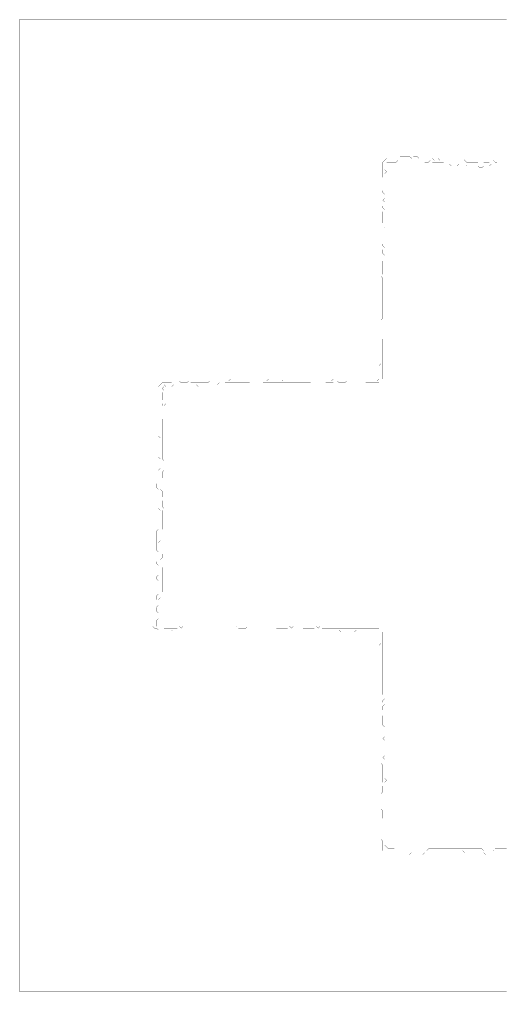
# Model space of a CAD drawing. Header units: metres. Extents: x 0 to 4945, y -4945 to 0.
# Drawn here: x 0 to 2472, y -4945 to 0 of the extents above; entities that cross this region are included whole.
import ezdxf

# ---------------------------------------------------------------- set-up
doc = ezdxf.new("R2010")
doc.units = ezdxf.units.M
doc.layers.add('conductor', color=1, linetype='Continuous')
doc.layers.add('substrate', color=5, linetype='Continuous')

msp = doc.modelspace()

# ---------------------------------------------------------------- linework, layer by layer
at = {"layer": 'conductor', "const_width": 0.5}
msp.add_lwpolyline([(2477, -735.4), (2467.3, -735.4), (2457.6, -735.4), (2448, -735.4), (2438.3, -735.4), (2428.6, -735.4), (2418.9, -735.4), (2409.3, -735.4), (2399.6, -735.4), (2389.9, -745), (2380.2, -745), (2370.6, -745), (2360.9, -745), (2351.2, -754.7), (2341.5, -754.7), (2331.9, -745), (2322.2, -745), (2312.5, -745), (2302.8, -745), (2293.2, -745), (2283.5, -745), (2273.8, -745), (2264.1, -735.4), (2254.5, -735.4), (2244.8, -735.4), (2235.1, -735.4), (2225.4, -745), (2215.8, -735.4), (2206.1, -745), (2196.4, -745), (2186.7, -735.4), (2177.1, -735.4), (2167.4, -735.4), (2157.7, -725.7), (2148, -725.7), (2138.3, -725.7), (2128.7, -725.7), (2119, -725.7), (2109.3, -725.7), (2099.6, -725.7), (2090, -716), (2080.3, -725.7), (2070.6, -725.7), (2060.9, -725.7), (2051.3, -716), (2041.6, -716), (2031.9, -716), (2022.2, -716), (2012.6, -716), (2002.9, -716), (1993.2, -716), (1983.5, -716), (1973.9, -716), (1964.2, -716), (1954.5, -716), (1944.8, -716), (1935.2, -716), (1925.5, -716), (1915.8, -725.7), (1906.1, -725.7), (1896.5, -725.7), (1886.8, -725.7), (1877.1, -725.7), (1867.4, -725.7), (1867.4, -735.4), (1867.4, -745), (1867.4, -754.7), (1857.8, -764.4), (1867.4, -774.1), (1857.8, -783.7), (1857.8, -793.4), (1857.8, -803.1), (1857.8, -812.8), (1857.8, -822.4), (1857.8, -832.1), (1857.8, -841.8), (1857.8, -851.5), (1857.8, -861.1), (1848.1, -870.8), (1848.1, -880.5), (1857.8, -890.2), (1857.8, -899.8), (1857.8, -909.5), (1848.1, -919.2), (1857.8, -928.9), (1857.8, -938.6), (1848.1, -948.2), (1848.1, -957.9), (1857.8, -967.6), (1848.1, -977.3), (1848.1, -986.9), (1848.1, -996.6), (1848.1, -1006.3), (1848.1, -1016), (1848.1, -1025.6), (1848.1, -1035.3), (1857.8, -1045), (1857.8, -1054.7), (1848.1, -1064.3), (1857.8, -1074), (1857.8, -1083.7), (1857.8, -1093.4), (1848.1, -1103), (1857.8, -1112.7), (1857.8, -1122.4), (1857.8, -1132.1), (1848.1, -1141.7), (1848.1, -1151.4), (1857.8, -1161.1), (1848.1, -1170.8), (1848.1, -1180.4), (1848.1, -1190.1), (1857.8, -1199.8), (1857.8, -1209.5), (1857.8, -1219.1), (1848.1, -1228.8), (1848.1, -1238.5), (1848.1, -1248.2), (1848.1, -1257.9), (1848.1, -1267.5), (1848.1, -1277.2), (1848.1, -1286.9), (1848.1, -1296.6), (1838.4, -1306.2), (1848.1, -1315.9), (1848.1, -1325.6), (1848.1, -1335.3), (1848.1, -1344.9), (1848.1, -1354.6), (1848.1, -1364.3), (1848.1, -1374), (1848.1, -1383.6), (1848.1, -1393.3), (1848.1, -1403), (1848.1, -1412.7), (1848.1, -1422.3), (1848.1, -1432), (1848.1, -1441.7), (1848.1, -1451.4), (1848.1, -1461), (1848.1, -1470.7), (1848.1, -1480.4), (1848.1, -1490.1), (1848.1, -1499.7), (1848.1, -1509.4), (1848.1, -1519.1), (1838.4, -1528.8), (1838.4, -1538.4), (1838.4, -1548.1), (1838.4, -1557.8), (1838.4, -1567.5), (1838.4, -1577.2), (1838.4, -1586.8), (1838.4, -1596.5), (1838.4, -1606.2), (1838.4, -1615.9), (1848.1, -1625.5), (1848.1, -1635.2), (1848.1, -1644.9), (1848.1, -1654.6), (1848.1, -1664.2), (1848.1, -1673.9), (1848.1, -1683.6), (1848.1, -1693.3), (1848.1, -1702.9), (1848.1, -1712.6), (1848.1, -1722.3), (1848.1, -1732), (1848.1, -1741.6), (1848.1, -1751.3), (1848.1, -1761), (1848.1, -1770.7), (1848.1, -1780.3), (1848.1, -1790), (1848.1, -1799.7), (1848.1, -1809.4), (1848.1, -1819), (1848.1, -1828.7), (1838.4, -1838.4), (1828.7, -1848.1), (1819, -1848.1), (1809.4, -1848.1), (1799.7, -1848.1), (1790, -1848.1), (1780.3, -1848.1), (1770.7, -1848.1), (1761, -1848.1), (1751.3, -1838.4), (1741.6, -1838.4), (1732, -1838.4), (1722.3, -1838.4), (1712.6, -1838.4), (1702.9, -1838.4), (1693.3, -1838.4), (1683.6, -1838.4), (1673.9, -1848.1), (1664.2, -1838.4), (1654.6, -1848.1), (1644.9, -1848.1), (1635.2, -1848.1), (1625.5, -1848.1), (1615.9, -1838.4), (1606.2, -1838.4), (1596.5, -1848.1), (1586.8, -1848.1), (1577.2, -1848.1), (1567.5, -1848.1), (1557.8, -1848.1), (1548.1, -1857.8), (1538.4, -1857.8), (1528.8, -1848.1), (1519.1, -1857.8), (1509.4, -1848.1), (1499.7, -1857.8), (1490.1, -1857.8), (1480.4, -1848.1), (1470.7, -1848.1), (1461, -1848.1), (1451.4, -1848.1), (1441.7, -1848.1), (1432, -1848.1), (1422.3, -1848.1), (1412.7, -1848.1), (1403, -1848.1), (1393.3, -1848.1), (1383.6, -1848.1), (1374, -1848.1), (1364.3, -1848.1), (1354.6, -1848.1), (1344.9, -1848.1), (1335.3, -1848.1), (1325.6, -1848.1), (1315.9, -1848.1), (1306.2, -1848.1), (1296.6, -1848.1), (1286.9, -1848.1), (1277.2, -1848.1), (1267.5, -1848.1), (1257.9, -1848.1), (1248.2, -1848.1), (1238.5, -1848.1), (1228.8, -1857.8), (1219.1, -1857.8), (1209.5, -1857.8), (1199.8, -1857.8), (1190.1, -1857.8), (1180.4, -1857.8), (1170.8, -1848.1), (1161.1, -1848.1), (1151.4, -1848.1), (1141.7, -1848.1), (1132.1, -1848.1), (1122.4, -1848.1), (1112.7, -1848.1), (1103, -1848.1), (1093.4, -1848.1), (1083.7, -1848.1), (1074, -1848.1), (1064.3, -1848.1), (1054.7, -1848.1), (1045, -1848.1), (1035.3, -1857.8), (1025.6, -1857.8), (1016, -1848.1), (1006.3, -1857.8), (996.6, -1857.8), (986.9, -1857.8), (977.3, -1857.8), (967.6, -1857.8), (957.9, -1857.8), (948.2, -1857.8), (938.6, -1857.8), (928.9, -1867.4), (919.2, -1867.4), (909.5, -1867.4), (899.8, -1857.8), (890.2, -1857.8), (880.5, -1857.8), (870.8, -1857.8), (861.1, -1857.8), (851.5, -1857.8), (841.8, -1857.8), (832.1, -1857.8), (822.4, -1857.8), (812.8, -1857.8), (803.1, -1857.8), (793.4, -1857.8), (783.7, -1857.8), (774.1, -1867.4), (764.4, -1867.4), (754.7, -1867.4), (745, -1867.4), (735.4, -1857.8), (735.4, -1867.4), (725.7, -1877.1), (735.4, -1886.8), (735.4, -1896.5), (745, -1906.1), (745, -1915.8), (745, -1925.5), (745, -1935.2), (745, -1944.8), (745, -1954.5), (735.4, -1964.2), (745, -1973.9), (735.4, -1983.5), (735.4, -1993.2), (735.4, -2002.9), (735.4, -2012.6), (735.4, -2022.2), (725.7, -2031.9), (725.7, -2041.6), (725.7, -2051.3), (725.7, -2060.9), (725.7, -2070.6), (725.7, -2080.3), (725.7, -2090), (725.7, -2099.6), (725.7, -2109.3), (725.7, -2119), (725.7, -2128.7), (725.7, -2138.3), (725.7, -2148), (725.7, -2157.7), (725.7, -2167.4), (725.7, -2177.1), (725.7, -2186.7), (725.7, -2196.4), (725.7, -2206.1), (725.7, -2215.8), (725.7, -2225.4), (725.7, -2235.1), (735.4, -2244.8), (725.7, -2254.5), (735.4, -2264.1), (735.4, -2273.8), (735.4, -2283.5), (735.4, -2293.2), (725.7, -2302.8), (725.7, -2312.5), (725.7, -2322.2), (725.7, -2331.9), (716, -2341.5), (716, -2351.2), (716, -2360.9), (716, -2370.6), (716, -2380.2), (716, -2389.9), (725.7, -2399.6), (725.7, -2409.3), (725.7, -2418.9), (725.7, -2428.6), (716, -2438.3), (725.7, -2448), (725.7, -2457.6), (725.7, -2467.3), (725.7, -2477), (735.4, -2486.7), (725.7, -2496.4), (725.7, -2506), (725.7, -2515.7), (725.7, -2525.4), (725.7, -2535.1), (725.7, -2544.7), (725.7, -2554.4), (725.7, -2564.1), (725.7, -2573.8), (725.7, -2583.4), (725.7, -2593.1), (716, -2602.8), (716, -2612.5), (716, -2622.1), (706.3, -2631.8), (716, -2641.5), (716, -2651.2), (706.3, -2660.8), (706.3, -2670.5), (716, -2680.2), (716, -2689.9), (716, -2699.5), (716, -2709.2), (725.7, -2718.9), (725.7, -2728.6), (725.7, -2738.2), (716, -2747.9), (725.7, -2757.6), (716, -2767.3), (716, -2776.9), (725.7, -2786.6), (725.7, -2796.3), (725.7, -2806), (725.7, -2815.7), (725.7, -2825.3), (725.7, -2835), (725.7, -2844.7), (725.7, -2854.4), (725.7, -2864), (725.7, -2873.7), (725.7, -2883.4), (725.7, -2893.1), (725.7, -2902.7), (725.7, -2912.4), (716, -2922.1), (716, -2931.8), (716, -2941.4), (706.3, -2951.1), (706.3, -2960.8), (706.3, -2970.5), (706.3, -2980.1), (696.7, -2989.8), (696.7, -2999.5), (696.7, -3009.2), (706.3, -3018.8), (706.3, -3028.5), (706.3, -3038.2), (706.3, -3047.9), (696.7, -3057.5), (696.7, -3067.2), (696.7, -3076.9), (696.7, -3086.6), (706.3, -3086.6), (716, -3086.6), (725.7, -3086.6), (735.4, -3096.2), (745, -3096.2), (754.7, -3096.2), (764.4, -3096.2), (774.1, -3096.2), (783.7, -3096.2), (793.4, -3096.2), (803.1, -3096.2), (812.8, -3086.6), (822.4, -3096.2), (832.1, -3086.6), (841.8, -3086.6), (851.5, -3086.6), (861.1, -3086.6), (870.8, -3086.6), (880.5, -3096.2), (890.2, -3086.6), (899.8, -3086.6), (909.5, -3086.6), (919.2, -3086.6), (928.9, -3086.6), (938.6, -3086.6), (948.2, -3086.6), (957.9, -3086.6), (967.6, -3086.6), (977.3, -3086.6), (986.9, -3086.6), (996.6, -3086.6), (1006.3, -3086.6), (1016, -3086.6), (1025.6, -3086.6), (1035.3, -3086.6), (1045, -3086.6), (1054.7, -3086.6), (1064.3, -3086.6), (1074, -3096.2), (1083.7, -3086.6), (1093.4, -3086.6), (1103, -3086.6), (1112.7, -3096.2), (1122.4, -3096.2), (1132.1, -3096.2), (1141.7, -3096.2), (1151.4, -3096.2), (1161.1, -3086.6), (1170.8, -3086.6), (1180.4, -3086.6), (1190.1, -3086.6), (1199.8, -3086.6), (1209.5, -3086.6), (1219.1, -3086.6), (1228.8, -3086.6), (1238.5, -3086.6), (1248.2, -3086.6), (1257.9, -3086.6), (1267.5, -3086.6), (1277.2, -3086.6), (1286.9, -3086.6), (1296.6, -3086.6), (1306.2, -3096.2), (1315.9, -3096.2), (1325.6, -3096.2), (1335.3, -3096.2), (1344.9, -3096.2), (1354.6, -3096.2), (1364.3, -3096.2), (1374, -3086.6), (1383.6, -3096.2), (1393.3, -3086.6), (1403, -3096.2), (1412.7, -3086.6), (1422.3, -3086.6), (1432, -3086.6), (1441.7, -3096.2), (1451.4, -3096.2), (1461, -3096.2), (1470.7, -3096.2), (1480.4, -3096.2), (1490.1, -3096.2), (1499.7, -3096.2), (1509.4, -3086.6), (1519.1, -3096.2), (1528.8, -3086.6), (1538.4, -3096.2), (1548.1, -3096.2), (1557.8, -3096.2), (1567.5, -3096.2), (1577.2, -3096.2), (1586.8, -3096.2), (1596.5, -3096.2), (1606.2, -3096.2), (1615.9, -3096.2), (1625.5, -3096.2), (1635.2, -3096.2), (1644.9, -3096.2), (1654.6, -3096.2), (1664.2, -3096.2), (1673.9, -3096.2), (1683.6, -3096.2), (1693.3, -3096.2), (1702.9, -3096.2), (1712.6, -3096.2), (1722.3, -3096.2), (1732, -3096.2), (1741.6, -3096.2), (1751.3, -3096.2), (1761, -3096.2), (1770.7, -3096.2), (1780.3, -3096.2), (1790, -3096.2), (1799.7, -3096.2), (1809.4, -3096.2), (1819, -3096.2), (1828.7, -3096.2), (1838.4, -3105.9), (1848.1, -3115.6), (1848.1, -3125.3), (1848.1, -3135), (1848.1, -3144.6), (1848.1, -3154.3), (1848.1, -3164), (1848.1, -3173.7), (1848.1, -3183.3), (1848.1, -3193), (1848.1, -3202.7), (1848.1, -3212.4), (1848.1, -3222), (1848.1, -3231.7), (1848.1, -3241.4), (1848.1, -3251.1), (1848.1, -3260.7), (1848.1, -3270.4), (1848.1, -3280.1), (1848.1, -3289.8), (1848.1, -3299.4), (1848.1, -3309.1), (1848.1, -3318.8), (1848.1, -3328.5), (1848.1, -3338.1), (1848.1, -3347.8), (1848.1, -3357.5), (1848.1, -3367.2), (1848.1, -3376.8), (1848.1, -3386.5), (1848.1, -3396.2), (1848.1, -3405.9), (1848.1, -3415.6), (1848.1, -3425.2), (1848.1, -3434.9), (1857.8, -3444.6), (1857.8, -3454.3), (1848.1, -3463.9), (1848.1, -3473.6), (1857.8, -3483.3), (1848.1, -3493), (1848.1, -3502.6), (1848.1, -3512.3), (1857.8, -3522), (1857.8, -3531.7), (1848.1, -3541.3), (1848.1, -3551), (1848.1, -3560.7), (1848.1, -3570.4), (1848.1, -3580), (1848.1, -3589.7), (1857.8, -3599.4), (1857.8, -3609.1), (1857.8, -3618.7), (1857.8, -3628.4), (1857.8, -3638.1), (1857.8, -3647.8), (1848.1, -3657.4), (1857.8, -3667.1), (1857.8, -3676.8), (1857.8, -3686.5), (1857.8, -3696.1), (1857.8, -3705.8), (1857.8, -3715.5), (1857.8, -3725.2), (1857.8, -3734.9), (1857.8, -3744.5), (1848.1, -3754.2), (1857.8, -3763.9), (1857.8, -3773.6), (1857.8, -3783.2), (1857.8, -3792.9), (1857.8, -3802.6), (1857.8, -3812.3), (1867.4, -3821.9), (1867.4, -3831.6), (1867.4, -3841.3), (1867.4, -3851), (1857.8, -3860.6), (1867.4, -3870.3), (1857.8, -3880), (1857.8, -3889.7), (1857.8, -3899.3), (1857.8, -3909), (1857.8, -3918.7), (1857.8, -3928.4), (1857.8, -3938), (1857.8, -3947.7), (1857.8, -3957.4), (1857.8, -3967.1), (1857.8, -3976.7), (1857.8, -3986.4), (1857.8, -3996.1), (1857.8, -4005.8), (1857.8, -4015.4), (1857.8, -4025.1), (1857.8, -4034.8), (1857.8, -4044.5), (1857.8, -4054.2), (1857.8, -4063.8), (1857.8, -4073.5), (1857.8, -4083.2), (1857.8, -4092.9), (1857.8, -4102.5), (1857.8, -4112.2), (1857.8, -4121.9), (1857.8, -4131.6), (1857.8, -4141.2), (1857.8, -4150.9), (1857.8, -4160.6), (1857.8, -4170.3), (1857.8, -4179.9), (1857.8, -4189.6), (1857.8, -4199.3), (1867.4, -4209), (1877.1, -4218.6), (1886.8, -4218.6), (1896.5, -4218.6), (1906.1, -4218.6), (1915.8, -4228.3), (1925.5, -4228.3), (1935.2, -4228.3), (1944.8, -4228.3), (1954.5, -4228.3), (1964.2, -4228.3), (1973.9, -4228.3), (1983.5, -4228.3), (1993.2, -4228.3), (2002.9, -4228.3), (2012.6, -4228.3), (2022.2, -4228.3), (2031.9, -4228.3), (2041.6, -4228.3), (2051.3, -4228.3), (2060.9, -4228.3), (2070.6, -4228.3), (2080.3, -4218.6), (2090, -4218.6), (2099.6, -4218.6), (2109.3, -4218.6), (2119, -4218.6), (2128.7, -4218.6), (2138.3, -4218.6), (2148, -4218.6), (2157.7, -4218.6), (2167.4, -4218.6), (2177.1, -4218.6), (2186.7, -4218.6), (2196.4, -4218.6), (2206.1, -4218.6), (2215.8, -4218.6), (2225.4, -4218.6), (2235.1, -4218.6), (2244.8, -4218.6), (2254.5, -4218.6), (2264.1, -4218.6), (2273.8, -4218.6), (2283.5, -4218.6), (2293.2, -4218.6), (2302.8, -4218.6), (2312.5, -4218.6), (2322.2, -4218.6), (2331.9, -4218.6), (2341.5, -4218.6), (2351.2, -4218.6), (2360.9, -4228.3), (2370.6, -4228.3), (2380.2, -4238), (2389.9, -4228.3), (2399.6, -4228.3), (2409.3, -4228.3), (2418.9, -4218.6), (2428.6, -4218.6), (2438.3, -4218.6), (2448, -4218.6), (2457.6, -4218.6), (2467.3, -4218.6), (2477, -4218.6)], dxfattribs=at)
at = {"layer": 'substrate', "const_width": 0.5}
for points in [[(2477, 0), (2467.3, 0), (2457.6, 0), (2448, 0), (2438.3, 0), (2428.6, 0), (2418.9, 0), (2409.3, 0), (2399.6, 0), (2389.9, 0), (2380.2, 0), (2370.6, 0), (2360.9, 0), (2351.2, 0), (2341.5, 0), (2331.9, 0), (2322.2, 0), (2312.5, 0), (2302.8, 0), (2293.2, 0), (2283.5, 0), (2273.8, 0), (2264.1, 0), (2254.5, 0), (2244.8, 0), (2235.1, 0), (2225.4, 0), (2215.8, 0), (2206.1, 0), (2196.4, 0), (2186.7, 0), (2177.1, 0), (2167.4, 0), (2157.7, 0), (2148, 0), (2138.3, 0), (2128.7, 0), (2119, 0), (2109.3, 0), (2099.6, 0), (2090, 0), (2080.3, 0), (2070.6, 0), (2060.9, 0), (2051.3, 0), (2041.6, 0), (2031.9, 0), (2022.2, 0), (2012.6, 0), (2002.9, 0), (1993.2, 0), (1983.5, 0), (1973.9, 0), (1964.2, 0), (1954.5, 0), (1944.8, 0), (1935.2, 0), (1925.5, 0), (1915.8, 0), (1906.1, 0), (1896.5, 0), (1886.8, 0), (1877.1, 0), (1867.4, 0), (1857.8, 0), (1848.1, 0), (1838.4, 0), (1828.7, 0), (1819, 0), (1809.4, 0), (1799.7, 0), (1790, 0), (1780.3, 0), (1770.7, 0), (1761, 0), (1751.3, 0), (1741.6, 0), (1732, 0), (1722.3, 0), (1712.6, 0), (1702.9, 0), (1693.3, 0), (1683.6, 0), (1673.9, 0), (1664.2, 0), (1654.6, 0), (1644.9, 0), (1635.2, 0), (1625.5, 0), (1615.9, 0), (1606.2, 0), (1596.5, 0), (1586.8, 0), (1577.2, 0), (1567.5, 0), (1557.8, 0), (1548.1, 0), (1538.4, 0), (1528.8, 0), (1519.1, 0), (1509.4, 0), (1499.7, 0), (1490.1, 0), (1480.4, 0), (1470.7, 0), (1461, 0), (1451.4, 0), (1441.7, 0), (1432, 0), (1422.3, 0), (1412.7, 0), (1403, 0), (1393.3, 0), (1383.6, 0), (1374, 0), (1364.3, 0), (1354.6, 0), (1344.9, 0), (1335.3, 0), (1325.6, 0), (1315.9, 0), (1306.2, 0), (1296.6, 0), (1286.9, 0), (1277.2, 0), (1267.5, 0), (1257.9, 0), (1248.2, 0), (1238.5, 0), (1228.8, 0), (1219.1, 0), (1209.5, 0), (1199.8, 0), (1190.1, 0), (1180.4, 0), (1170.8, 0), (1161.1, 0), (1151.4, 0), (1141.7, 0), (1132.1, 0), (1122.4, 0), (1112.7, 0), (1103, 0), (1093.4, 0), (1083.7, 0), (1074, 0), (1064.3, 0), (1054.7, 0), (1045, 0), (1035.3, 0), (1025.6, 0), (1016, 0), (1006.3, 0), (996.6, 0), (986.9, 0), (977.3, 0), (967.6, 0), (957.9, 0), (948.2, 0), (938.6, 0), (928.9, 0), (919.2, 0), (909.5, 0), (899.8, 0), (890.2, 0), (880.5, 0), (870.8, 0), (861.1, 0), (851.5, 0), (841.8, 0), (832.1, 0), (822.4, 0), (812.8, 0), (803.1, 0), (793.4, 0), (783.7, 0), (774.1, 0), (764.4, 0), (754.7, 0), (745, 0), (735.4, 0), (725.7, 0), (716, 0), (706.3, 0), (696.7, 0), (687, 0), (677.3, 0), (667.6, 0), (658, 0), (648.3, 0), (638.6, 0), (628.9, 0), (619.2, 0), (609.6, 0), (599.9, 0), (590.2, 0), (580.5, 0), (570.9, 0), (561.2, 0), (551.5, 0), (541.8, 0), (532.2, 0), (522.5, 0), (512.8, 0), (503.1, 0), (493.5, 0), (483.8, 0), (474.1, 0), (464.4, 0), (454.8, 0), (445.1, 0), (435.4, 0), (425.7, 0), (416.1, 0), (406.4, 0), (396.7, 0), (387, 0), (377.4, 0), (367.7, 0), (358, 0), (348.3, 0), (338.7, 0), (329, 0), (319.3, 0), (309.6, 0), (299.9, 0), (290.3, 0), (280.6, 0), (270.9, 0), (261.2, 0), (251.6, 0), (241.9, 0), (232.2, 0), (222.5, 0), (212.9, 0), (203.2, 0), (193.5, 0), (183.8, 0), (174.2, 0), (164.5, 0), (154.8, 0), (145.1, 0), (135.5, 0), (125.8, 0), (116.1, 0), (106.4, 0), (96.8, 0), (87.1, 0), (77.4, 0), (67.7, 0), (58.1, 0), (48.4, 0), (38.7, 0), (29, 0), (19.4, 0), (9.7, 0), (0, 0), (0, -9.7), (0, -19.4), (0, -29), (0, -38.7), (0, -48.4), (0, -58.1), (0, -67.7), (0, -77.4), (0, -87.1), (0, -96.8), (0, -106.4), (0, -116.1), (0, -125.8), (0, -135.5), (0, -145.1), (0, -154.8), (0, -164.5), (0, -174.2), (0, -183.8), (0, -193.5), (0, -203.2), (0, -212.9), (0, -222.5), (0, -232.2), (0, -241.9), (0, -251.6), (0, -261.2), (0, -270.9), (0, -280.6), (0, -290.3), (0, -299.9), (0, -309.6), (0, -319.3), (0, -329), (0, -338.7), (0, -348.3), (0, -358), (0, -367.7), (0, -377.4), (0, -387), (0, -396.7), (0, -406.4), (0, -416.1), (0, -425.7), (0, -435.4), (0, -445.1), (0, -454.8), (0, -464.4), (0, -474.1), (0, -483.8), (0, -493.5), (0, -503.1), (0, -512.8), (0, -522.5), (0, -532.2), (0, -541.8), (0, -551.5), (0, -561.2), (0, -570.9), (0, -580.5), (0, -590.2), (0, -599.9), (0, -609.6), (0, -619.2), (0, -628.9), (0, -638.6), (0, -648.3), (0, -658), (0, -667.6), (0, -677.3), (0, -687), (0, -696.7), (0, -706.3), (0, -716), (0, -725.7), (0, -735.4), (0, -745), (0, -754.7), (0, -764.4), (0, -774.1), (0, -783.7), (0, -793.4), (0, -803.1), (0, -812.8), (0, -822.4), (0, -832.1), (0, -841.8), (0, -851.5), (0, -861.1), (0, -870.8), (0, -880.5), (0, -890.2), (0, -899.8), (0, -909.5), (0, -919.2), (0, -928.9), (0, -938.6), (0, -948.2), (0, -957.9), (0, -967.6), (0, -977.3), (0, -986.9), (0, -996.6), (0, -1006.3), (0, -1016), (0, -1025.6), (0, -1035.3), (0, -1045), (0, -1054.7), (0, -1064.3), (0, -1074), (0, -1083.7), (0, -1093.4), (0, -1103), (0, -1112.7), (0, -1122.4), (0, -1132.1), (0, -1141.7), (0, -1151.4), (0, -1161.1), (0, -1170.8), (0, -1180.4), (0, -1190.1), (0, -1199.8), (0, -1209.5), (0, -1219.1), (0, -1228.8), (0, -1238.5), (0, -1248.2), (0, -1257.9), (0, -1267.5), (0, -1277.2), (0, -1286.9), (0, -1296.6), (0, -1306.2), (0, -1315.9), (0, -1325.6), (0, -1335.3), (0, -1344.9), (0, -1354.6), (0, -1364.3), (0, -1374), (0, -1383.6), (0, -1393.3), (0, -1403), (0, -1412.7), (0, -1422.3), (0, -1432), (0, -1441.7), (0, -1451.4), (0, -1461), (0, -1470.7), (0, -1480.4), (0, -1490.1), (0, -1499.7), (0, -1509.4), (0, -1519.1), (0, -1528.8), (0, -1538.4), (0, -1548.1), (0, -1557.8), (0, -1567.5), (0, -1577.2), (0, -1586.8), (0, -1596.5), (0, -1606.2), (0, -1615.9), (0, -1625.5), (0, -1635.2), (0, -1644.9), (0, -1654.6), (0, -1664.2), (0, -1673.9), (0, -1683.6), (0, -1693.3), (0, -1702.9), (0, -1712.6), (0, -1722.3), (0, -1732), (0, -1741.6), (0, -1751.3), (0, -1761), (0, -1770.7), (0, -1780.3), (0, -1790), (0, -1799.7), (0, -1809.4), (0, -1819), (0, -1828.7), (0, -1838.4), (0, -1848.1), (0, -1857.8), (0, -1867.4), (0, -1877.1), (0, -1886.8), (0, -1896.5), (0, -1906.1), (0, -1915.8), (0, -1925.5), (0, -1935.2), (0, -1944.8), (0, -1954.5), (0, -1964.2), (0, -1973.9), (0, -1983.5), (0, -1993.2), (0, -2002.9), (0, -2012.6), (0, -2022.2), (0, -2031.9), (0, -2041.6), (0, -2051.3), (0, -2060.9), (0, -2070.6), (0, -2080.3), (0, -2090), (0, -2099.6), (0, -2109.3), (0, -2119), (0, -2128.7), (0, -2138.3), (0, -2148), (0, -2157.7), (0, -2167.4), (0, -2177.1), (0, -2186.7), (0, -2196.4), (0, -2206.1), (0, -2215.8), (0, -2225.4), (0, -2235.1), (0, -2244.8), (0, -2254.5), (0, -2264.1), (0, -2273.8), (0, -2283.5), (0, -2293.2), (0, -2302.8), (0, -2312.5), (0, -2322.2), (0, -2331.9), (0, -2341.5), (0, -2351.2), (0, -2360.9), (0, -2370.6), (0, -2380.2), (0, -2389.9), (0, -2399.6), (0, -2409.3), (0, -2418.9), (0, -2428.6), (0, -2438.3), (0, -2448), (0, -2457.6), (0, -2467.3), (0, -2477), (0, -2486.7), (0, -2496.4), (0, -2506), (0, -2515.7), (0, -2525.4), (0, -2535.1), (0, -2544.7), (0, -2554.4), (0, -2564.1), (0, -2573.8), (0, -2583.4), (0, -2593.1), (0, -2602.8), (0, -2612.5), (0, -2622.1), (0, -2631.8), (0, -2641.5), (0, -2651.2), (0, -2660.8), (0, -2670.5), (0, -2680.2), (0, -2689.9), (0, -2699.5), (0, -2709.2), (0, -2718.9), (0, -2728.6), (0, -2738.2), (0, -2747.9), (0, -2757.6), (0, -2767.3), (0, -2776.9), (0, -2786.6), (0, -2796.3), (0, -2806), (0, -2815.7), (0, -2825.3), (0, -2835), (0, -2844.7), (0, -2854.4), (0, -2864), (0, -2873.7), (0, -2883.4), (0, -2893.1), (0, -2902.7), (0, -2912.4), (0, -2922.1), (0, -2931.8), (0, -2941.4), (0, -2951.1), (0, -2960.8), (0, -2970.5), (0, -2980.1), (0, -2989.8), (0, -2999.5), (0, -3009.2), (0, -3018.8), (0, -3028.5), (0, -3038.2), (0, -3047.9), (0, -3057.5), (0, -3067.2), (0, -3076.9), (0, -3086.6), (0, -3096.2), (0, -3105.9), (0, -3115.6), (0, -3125.3), (0, -3135), (0, -3144.6), (0, -3154.3), (0, -3164), (0, -3173.7), (0, -3183.3), (0, -3193), (0, -3202.7), (0, -3212.4), (0, -3222), (0, -3231.7), (0, -3241.4), (0, -3251.1), (0, -3260.7), (0, -3270.4), (0, -3280.1), (0, -3289.8), (0, -3299.4), (0, -3309.1), (0, -3318.8), (0, -3328.5), (0, -3338.1), (0, -3347.8), (0, -3357.5), (0, -3367.2), (0, -3376.8), (0, -3386.5), (0, -3396.2), (0, -3405.9), (0, -3415.6), (0, -3425.2), (0, -3434.9), (0, -3444.6), (0, -3454.3), (0, -3463.9), (0, -3473.6), (0, -3483.3), (0, -3493), (0, -3502.6), (0, -3512.3), (0, -3522), (0, -3531.7), (0, -3541.3), (0, -3551), (0, -3560.7), (0, -3570.4), (0, -3580), (0, -3589.7), (0, -3599.4), (0, -3609.1), (0, -3618.7), (0, -3628.4), (0, -3638.1), (0, -3647.8), (0, -3657.4), (0, -3667.1), (0, -3676.8), (0, -3686.5), (0, -3696.1), (0, -3705.8), (0, -3715.5), (0, -3725.2), (0, -3734.9), (0, -3744.5), (0, -3754.2), (0, -3763.9), (0, -3773.6), (0, -3783.2), (0, -3792.9), (0, -3802.6), (0, -3812.3), (0, -3821.9), (0, -3831.6), (0, -3841.3), (0, -3851), (0, -3860.6), (0, -3870.3), (0, -3880), (0, -3889.7), (0, -3899.3), (0, -3909), (0, -3918.7), (0, -3928.4), (0, -3938), (0, -3947.7), (0, -3957.4), (0, -3967.1), (0, -3976.7), (0, -3986.4), (0, -3996.1), (0, -4005.8), (0, -4015.4), (0, -4025.1), (0, -4034.8), (0, -4044.5), (0, -4054.2), (0, -4063.8), (0, -4073.5), (0, -4083.2), (0, -4092.9), (0, -4102.5), (0, -4112.2), (0, -4121.9), (0, -4131.6), (0, -4141.2), (0, -4150.9), (0, -4160.6), (0, -4170.3), (0, -4179.9), (0, -4189.6), (0, -4199.3), (0, -4209), (0, -4218.6), (0, -4228.3), (0, -4238), (0, -4247.7), (0, -4257.3), (0, -4267), (0, -4276.7), (0, -4286.4), (0, -4296), (0, -4305.7), (0, -4315.4), (0, -4325.1), (0, -4334.8), (0, -4344.4), (0, -4354.1), (0, -4363.8), (0, -4373.5), (0, -4383.1), (0, -4392.8), (0, -4402.5), (0, -4412.2), (0, -4421.8), (0, -4431.5), (0, -4441.2), (0, -4450.9), (0, -4460.5), (0, -4470.2), (0, -4479.9), (0, -4489.6), (0, -4499.2), (0, -4508.9), (0, -4518.6), (0, -4528.3), (0, -4537.9), (0, -4547.6), (0, -4557.3), (0, -4567), (0, -4576.6), (0, -4586.3), (0, -4596), (0, -4605.7), (0, -4615.3), (0, -4625), (0, -4634.7), (0, -4644.4), (0, -4654.1), (0, -4663.7), (0, -4673.4), (0, -4683.1), (0, -4692.8), (0, -4702.4), (0, -4712.1), (0, -4721.8), (0, -4731.5), (0, -4741.1), (0, -4750.8), (0, -4760.5), (0, -4770.2), (0, -4779.8), (0, -4789.5), (0, -4799.2), (0, -4808.9), (0, -4818.5), (0, -4828.2), (0, -4837.9), (0, -4847.6), (0, -4857.2), (0, -4866.9), (0, -4876.6), (0, -4886.3), (0, -4895.9), (0, -4905.6), (0, -4915.3), (0, -4925), (0, -4934.6), (0, -4944.3), (9.7, -4944.3), (19.4, -4944.3), (29, -4944.3), (38.7, -4944.3), (48.4, -4944.3), (58.1, -4944.3), (67.7, -4944.3), (77.4, -4944.3), (87.1, -4944.3), (96.8, -4944.3), (106.4, -4944.3), (116.1, -4944.3), (125.8, -4944.3), (135.5, -4944.3), (145.1, -4944.3), (154.8, -4944.3), (164.5, -4944.3), (174.2, -4944.3), (183.8, -4944.3), (193.5, -4944.3), (203.2, -4944.3), (212.9, -4944.3), (222.5, -4944.3), (232.2, -4944.3), (241.9, -4944.3), (251.6, -4944.3), (261.2, -4944.3), (270.9, -4944.3), (280.6, -4944.3), (290.3, -4944.3), (299.9, -4944.3), (309.6, -4944.3), (319.3, -4944.3), (329, -4944.3), (338.7, -4944.3), (348.3, -4944.3), (358, -4944.3), (367.7, -4944.3), (377.4, -4944.3), (387, -4944.3), (396.7, -4944.3), (406.4, -4944.3), (416.1, -4944.3), (425.7, -4944.3), (435.4, -4944.3), (445.1, -4944.3), (454.8, -4944.3), (464.4, -4944.3), (474.1, -4944.3), (483.8, -4944.3), (493.5, -4944.3), (503.1, -4944.3), (512.8, -4944.3), (522.5, -4944.3), (532.2, -4944.3), (541.8, -4944.3), (551.5, -4944.3), (561.2, -4944.3), (570.9, -4944.3), (580.5, -4944.3), (590.2, -4944.3), (599.9, -4944.3), (609.6, -4944.3), (619.2, -4944.3), (628.9, -4944.3), (638.6, -4944.3), (648.3, -4944.3), (658, -4944.3), (667.6, -4944.3), (677.3, -4944.3), (687, -4944.3), (696.7, -4944.3), (706.3, -4944.3), (716, -4944.3), (725.7, -4944.3), (735.4, -4944.3), (745, -4944.3), (754.7, -4944.3), (764.4, -4944.3), (774.1, -4944.3), (783.7, -4944.3), (793.4, -4944.3), (803.1, -4944.3), (812.8, -4944.3), (822.4, -4944.3), (832.1, -4944.3), (841.8, -4944.3), (851.5, -4944.3), (861.1, -4944.3), (870.8, -4944.3), (880.5, -4944.3), (890.2, -4944.3), (899.8, -4944.3), (909.5, -4944.3), (919.2, -4944.3), (928.9, -4944.3), (938.6, -4944.3), (948.2, -4944.3), (957.9, -4944.3), (967.6, -4944.3), (977.3, -4944.3), (986.9, -4944.3), (996.6, -4944.3), (1006.3, -4944.3), (1016, -4944.3), (1025.6, -4944.3), (1035.3, -4944.3), (1045, -4944.3), (1054.7, -4944.3), (1064.3, -4944.3), (1074, -4944.3), (1083.7, -4944.3), (1093.4, -4944.3), (1103, -4944.3), (1112.7, -4944.3), (1122.4, -4944.3), (1132.1, -4944.3), (1141.7, -4944.3), (1151.4, -4944.3), (1161.1, -4944.3), (1170.8, -4944.3), (1180.4, -4944.3), (1190.1, -4944.3), (1199.8, -4944.3), (1209.5, -4944.3), (1219.1, -4944.3), (1228.8, -4944.3), (1238.5, -4944.3), (1248.2, -4944.3), (1257.9, -4944.3), (1267.5, -4944.3), (1277.2, -4944.3), (1286.9, -4944.3), (1296.6, -4944.3), (1306.2, -4944.3), (1315.9, -4944.3), (1325.6, -4944.3), (1335.3, -4944.3), (1344.9, -4944.3), (1354.6, -4944.3), (1364.3, -4944.3), (1374, -4944.3), (1383.6, -4944.3), (1393.3, -4944.3), (1403, -4944.3), (1412.7, -4944.3), (1422.3, -4944.3), (1432, -4944.3), (1441.7, -4944.3), (1451.4, -4944.3), (1461, -4944.3), (1470.7, -4944.3), (1480.4, -4944.3), (1490.1, -4944.3), (1499.7, -4944.3), (1509.4, -4944.3), (1519.1, -4944.3), (1528.8, -4944.3), (1538.4, -4944.3), (1548.1, -4944.3), (1557.8, -4944.3), (1567.5, -4944.3), (1577.2, -4944.3), (1586.8, -4944.3), (1596.5, -4944.3), (1606.2, -4944.3), (1615.9, -4944.3), (1625.5, -4944.3), (1635.2, -4944.3), (1644.9, -4944.3), (1654.6, -4944.3), (1664.2, -4944.3), (1673.9, -4944.3), (1683.6, -4944.3), (1693.3, -4944.3), (1702.9, -4944.3), (1712.6, -4944.3), (1722.3, -4944.3), (1732, -4944.3), (1741.6, -4944.3), (1751.3, -4944.3), (1761, -4944.3), (1770.7, -4944.3), (1780.3, -4944.3), (1790, -4944.3), (1799.7, -4944.3), (1809.4, -4944.3), (1819, -4944.3), (1828.7, -4944.3), (1838.4, -4944.3), (1848.1, -4944.3), (1857.8, -4944.3), (1867.4, -4944.3), (1877.1, -4944.3), (1886.8, -4944.3), (1896.5, -4944.3), (1906.1, -4944.3), (1915.8, -4944.3), (1925.5, -4944.3), (1935.2, -4944.3), (1944.8, -4944.3), (1954.5, -4944.3), (1964.2, -4944.3), (1973.9, -4944.3), (1983.5, -4944.3), (1993.2, -4944.3), (2002.9, -4944.3), (2012.6, -4944.3), (2022.2, -4944.3), (2031.9, -4944.3), (2041.6, -4944.3), (2051.3, -4944.3), (2060.9, -4944.3), (2070.6, -4944.3), (2080.3, -4944.3), (2090, -4944.3), (2099.6, -4944.3), (2109.3, -4944.3), (2119, -4944.3), (2128.7, -4944.3), (2138.3, -4944.3), (2148, -4944.3), (2157.7, -4944.3), (2167.4, -4944.3), (2177.1, -4944.3), (2186.7, -4944.3), (2196.4, -4944.3), (2206.1, -4944.3), (2215.8, -4944.3), (2225.4, -4944.3), (2235.1, -4944.3), (2244.8, -4944.3), (2254.5, -4944.3), (2264.1, -4944.3), (2273.8, -4944.3), (2283.5, -4944.3), (2293.2, -4944.3), (2302.8, -4944.3), (2312.5, -4944.3), (2322.2, -4944.3), (2331.9, -4944.3), (2341.5, -4944.3), (2351.2, -4944.3), (2360.9, -4944.3), (2370.6, -4944.3), (2380.2, -4944.3), (2389.9, -4944.3), (2399.6, -4944.3), (2409.3, -4944.3), (2418.9, -4944.3), (2428.6, -4944.3), (2438.3, -4944.3), (2448, -4944.3), (2457.6, -4944.3), (2467.3, -4944.3), (2477, -4944.3)], [(2477, -4238), (2467.3, -4238), (2457.6, -4238), (2448, -4238), (2438.3, -4238), (2428.6, -4238), (2418.9, -4238), (2409.3, -4247.7), (2399.6, -4247.7), (2389.9, -4247.7), (2380.2, -4247.7), (2370.6, -4247.7), (2360.9, -4238), (2351.2, -4238), (2341.5, -4238), (2331.9, -4238), (2322.2, -4238), (2312.5, -4228.3), (2302.8, -4238), (2293.2, -4238), (2283.5, -4238), (2273.8, -4238), (2264.1, -4238), (2254.5, -4228.3), (2244.8, -4228.3), (2235.1, -4228.3), (2225.4, -4228.3), (2215.8, -4238), (2206.1, -4238), (2196.4, -4228.3), (2186.7, -4238), (2177.1, -4228.3), (2167.4, -4228.3), (2157.7, -4228.3), (2148, -4228.3), (2138.3, -4228.3), (2128.7, -4228.3), (2119, -4228.3), (2109.3, -4238), (2099.6, -4238), (2090, -4238), (2080.3, -4238), (2070.6, -4238), (2060.9, -4238), (2051.3, -4247.7), (2041.6, -4247.7), (2031.9, -4247.7), (2022.2, -4238), (2012.6, -4238), (2002.9, -4238), (1993.2, -4238), (1983.5, -4247.7), (1973.9, -4247.7), (1964.2, -4247.7), (1954.5, -4247.7), (1944.8, -4247.7), (1935.2, -4247.7), (1925.5, -4238), (1915.8, -4238), (1906.1, -4238), (1896.5, -4238), (1886.8, -4238), (1877.1, -4238), (1867.4, -4238), (1857.8, -4238), (1848.1, -4228.3), (1848.1, -4218.6), (1848.1, -4209), (1848.1, -4199.3), (1848.1, -4189.6), (1848.1, -4179.9), (1838.4, -4170.3), (1838.4, -4160.6), (1838.4, -4150.9), (1838.4, -4141.2), (1838.4, -4131.6), (1838.4, -4121.9), (1838.4, -4112.2), (1838.4, -4102.5), (1838.4, -4092.9), (1838.4, -4083.2), (1838.4, -4073.5), (1848.1, -4063.8), (1848.1, -4054.2), (1848.1, -4044.5), (1848.1, -4034.8), (1848.1, -4025.1), (1838.4, -4015.4), (1838.4, -4005.8), (1838.4, -3996.1), (1838.4, -3986.4), (1838.4, -3976.7), (1838.4, -3967.1), (1838.4, -3957.4), (1838.4, -3947.7), (1838.4, -3938), (1848.1, -3928.4), (1848.1, -3918.7), (1848.1, -3909), (1848.1, -3899.3), (1838.4, -3889.7), (1848.1, -3880), (1848.1, -3870.3), (1848.1, -3860.6), (1848.1, -3851), (1848.1, -3841.3), (1848.1, -3831.6), (1848.1, -3821.9), (1848.1, -3812.3), (1848.1, -3802.6), (1848.1, -3792.9), (1838.4, -3783.2), (1838.4, -3773.6), (1838.4, -3763.9), (1838.4, -3754.2), (1838.4, -3744.5), (1838.4, -3734.9), (1838.4, -3725.2), (1838.4, -3715.5), (1838.4, -3705.8), (1838.4, -3696.1), (1838.4, -3686.5), (1838.4, -3676.8), (1838.4, -3667.1), (1838.4, -3657.4), (1838.4, -3647.8), (1838.4, -3638.1), (1838.4, -3628.4), (1838.4, -3618.7), (1838.4, -3609.1), (1838.4, -3599.4), (1838.4, -3589.7), (1838.4, -3580), (1838.4, -3570.4), (1838.4, -3560.7), (1838.4, -3551), (1838.4, -3541.3), (1838.4, -3531.7), (1838.4, -3522), (1838.4, -3512.3), (1838.4, -3502.6), (1838.4, -3493), (1838.4, -3483.3), (1838.4, -3473.6), (1838.4, -3463.9), (1838.4, -3454.3), (1838.4, -3444.6), (1838.4, -3434.9), (1838.4, -3425.2), (1838.4, -3415.6), (1838.4, -3405.9), (1828.7, -3396.2), (1838.4, -3386.5), (1838.4, -3376.8), (1838.4, -3367.2), (1828.7, -3357.5), (1828.7, -3347.8), (1828.7, -3338.1), (1828.7, -3328.5), (1828.7, -3318.8), (1828.7, -3309.1), (1838.4, -3299.4), (1828.7, -3289.8), (1828.7, -3280.1), (1828.7, -3270.4), (1828.7, -3260.7), (1838.4, -3251.1), (1838.4, -3241.4), (1838.4, -3231.7), (1838.4, -3222), (1838.4, -3212.4), (1838.4, -3202.7), (1828.7, -3193), (1828.7, -3183.3), (1838.4, -3173.7), (1828.7, -3164), (1838.4, -3154.3), (1838.4, -3144.6), (1838.4, -3135), (1828.7, -3125.3), (1828.7, -3115.6), (1819, -3115.6), (1809.4, -3115.6), (1799.7, -3115.6), (1790, -3115.6), (1780.3, -3115.6), (1770.7, -3115.6), (1761, -3115.6), (1751.3, -3115.6), (1741.6, -3115.6), (1732, -3115.6), (1722.3, -3115.6), (1712.6, -3105.9), (1702.9, -3115.6), (1693.3, -3115.6), (1683.6, -3115.6), (1673.9, -3115.6), (1664.2, -3115.6), (1654.6, -3115.6), (1644.9, -3115.6), (1635.2, -3115.6), (1625.5, -3105.9), (1615.9, -3105.9), (1606.2, -3105.9), (1596.5, -3105.9), (1586.8, -3105.9), (1577.2, -3105.9), (1567.5, -3105.9), (1557.8, -3105.9), (1548.1, -3105.9), (1538.4, -3105.9), (1528.8, -3105.9), (1519.1, -3105.9), (1509.4, -3105.9), (1499.7, -3105.9), (1490.1, -3105.9), (1480.4, -3105.9), (1470.7, -3105.9), (1461, -3105.9), (1451.4, -3105.9), (1441.7, -3105.9), (1432, -3105.9), (1422.3, -3105.9), (1412.7, -3105.9), (1403, -3105.9), (1393.3, -3105.9), (1383.6, -3105.9), (1374, -3105.9), (1364.3, -3105.9), (1354.6, -3105.9), (1344.9, -3105.9), (1335.3, -3105.9), (1325.6, -3105.9), (1315.9, -3105.9), (1306.2, -3105.9), (1296.6, -3105.9), (1286.9, -3105.9), (1277.2, -3105.9), (1267.5, -3105.9), (1257.9, -3105.9), (1248.2, -3105.9), (1238.5, -3105.9), (1228.8, -3105.9), (1219.1, -3105.9), (1209.5, -3105.9), (1199.8, -3105.9), (1190.1, -3105.9), (1180.4, -3105.9), (1170.8, -3105.9), (1161.1, -3105.9), (1151.4, -3105.9), (1141.7, -3105.9), (1132.1, -3105.9), (1122.4, -3105.9), (1112.7, -3105.9), (1103, -3105.9), (1093.4, -3105.9), (1083.7, -3105.9), (1074, -3105.9), (1064.3, -3105.9), (1054.7, -3105.9), (1045, -3105.9), (1035.3, -3105.9), (1025.6, -3105.9), (1016, -3105.9), (1006.3, -3105.9), (996.6, -3105.9), (986.9, -3105.9), (977.3, -3105.9), (967.6, -3105.9), (957.9, -3105.9), (948.2, -3105.9), (938.6, -3105.9), (928.9, -3105.9), (919.2, -3105.9), (909.5, -3105.9), (899.8, -3105.9), (890.2, -3105.9), (880.5, -3105.9), (870.8, -3105.9), (861.1, -3105.9), (851.5, -3105.9), (841.8, -3105.9), (832.1, -3105.9), (822.4, -3105.9), (812.8, -3105.9), (803.1, -3105.9), (793.4, -3105.9), (783.7, -3115.6), (774.1, -3105.9), (764.4, -3115.6), (754.7, -3115.6), (745, -3105.9), (735.4, -3105.9), (725.7, -3105.9), (716, -3105.9), (706.3, -3105.9), (696.7, -3096.2), (687, -3096.2), (677.3, -3086.6), (677.3, -3076.9), (677.3, -3067.2), (687, -3057.5), (687, -3047.9), (687, -3038.2), (687, -3028.5), (687, -3018.8), (687, -3009.2), (677.3, -2999.5), (687, -2989.8), (687, -2980.1), (687, -2970.5), (687, -2960.8), (696.7, -2951.1), (696.7, -2941.4), (696.7, -2931.8), (706.3, -2922.1), (706.3, -2912.4), (706.3, -2902.7), (706.3, -2893.1), (706.3, -2883.4), (706.3, -2873.7), (706.3, -2864), (706.3, -2854.4), (696.7, -2844.7), (696.7, -2835), (706.3, -2825.3), (706.3, -2815.7), (706.3, -2806), (706.3, -2796.3), (706.3, -2786.6), (706.3, -2776.9), (696.7, -2767.3), (696.7, -2757.6), (706.3, -2747.9), (706.3, -2738.2), (706.3, -2728.6), (706.3, -2718.9), (706.3, -2709.2), (696.7, -2699.5), (696.7, -2689.9), (696.7, -2680.2), (696.7, -2670.5), (696.7, -2660.8), (696.7, -2651.2), (696.7, -2641.5), (696.7, -2631.8), (696.7, -2622.1), (696.7, -2612.5), (696.7, -2602.8), (706.3, -2593.1), (706.3, -2583.4), (706.3, -2573.8), (706.3, -2564.1), (706.3, -2554.4), (706.3, -2544.7), (706.3, -2535.1), (716, -2525.4), (716, -2515.7), (716, -2506), (716, -2496.4), (706.3, -2486.7), (706.3, -2477), (706.3, -2467.3), (706.3, -2457.6), (706.3, -2448), (706.3, -2438.3), (706.3, -2428.6), (706.3, -2418.9), (706.3, -2409.3), (706.3, -2399.6), (706.3, -2389.9), (696.7, -2380.2), (696.7, -2370.6), (696.7, -2360.9), (706.3, -2351.2), (706.3, -2341.5), (706.3, -2331.9), (706.3, -2322.2), (706.3, -2312.5), (706.3, -2302.8), (706.3, -2293.2), (716, -2283.5), (716, -2273.8), (716, -2264.1), (716, -2254.5), (716, -2244.8), (716, -2235.1), (706.3, -2225.4), (706.3, -2215.8), (706.3, -2206.1), (706.3, -2196.4), (706.3, -2186.7), (706.3, -2177.1), (706.3, -2167.4), (706.3, -2157.7), (706.3, -2148), (706.3, -2138.3), (716, -2128.7), (706.3, -2119), (706.3, -2109.3), (706.3, -2099.6), (706.3, -2090), (706.3, -2080.3), (706.3, -2070.6), (706.3, -2060.9), (706.3, -2051.3), (706.3, -2041.6), (716, -2031.9), (716, -2022.2), (716, -2012.6), (716, -2002.9), (716, -1993.2), (716, -1983.5), (716, -1973.9), (725.7, -1964.2), (725.7, -1954.5), (716, -1944.8), (725.7, -1935.2), (725.7, -1925.5), (725.7, -1915.8), (725.7, -1906.1), (725.7, -1896.5), (716, -1886.8), (716, -1877.1), (706.3, -1867.4), (716, -1857.8), (725.7, -1848.1), (735.4, -1848.1), (745, -1848.1), (754.7, -1848.1), (764.4, -1848.1), (774.1, -1848.1), (783.7, -1838.4), (793.4, -1838.4), (803.1, -1838.4), (812.8, -1838.4), (822.4, -1848.1), (832.1, -1848.1), (841.8, -1848.1), (851.5, -1848.1), (861.1, -1838.4), (870.8, -1848.1), (880.5, -1848.1), (890.2, -1848.1), (899.8, -1848.1), (909.5, -1848.1), (919.2, -1848.1), (928.9, -1848.1), (938.6, -1848.1), (948.2, -1848.1), (957.9, -1848.1), (967.6, -1838.4), (977.3, -1838.4), (986.9, -1838.4), (996.6, -1838.4), (1006.3, -1838.4), (1016, -1838.4), (1025.6, -1838.4), (1035.3, -1838.4), (1045, -1838.4), (1054.7, -1838.4), (1064.3, -1838.4), (1074, -1828.7), (1083.7, -1828.7), (1093.4, -1828.7), (1103, -1828.7), (1112.7, -1828.7), (1122.4, -1828.7), (1132.1, -1838.4), (1141.7, -1838.4), (1151.4, -1838.4), (1161.1, -1838.4), (1170.8, -1838.4), (1180.4, -1838.4), (1190.1, -1838.4), (1199.8, -1838.4), (1209.5, -1838.4), (1219.1, -1838.4), (1228.8, -1838.4), (1238.5, -1838.4), (1248.2, -1838.4), (1257.9, -1838.4), (1267.5, -1828.7), (1277.2, -1828.7), (1286.9, -1828.7), (1296.6, -1838.4), (1306.2, -1838.4), (1315.9, -1828.7), (1325.6, -1828.7), (1335.3, -1838.4), (1344.9, -1828.7), (1354.6, -1828.7), (1364.3, -1828.7), (1374, -1828.7), (1383.6, -1828.7), (1393.3, -1828.7), (1403, -1828.7), (1412.7, -1828.7), (1422.3, -1828.7), (1432, -1828.7), (1441.7, -1828.7), (1451.4, -1828.7), (1461, -1838.4), (1470.7, -1838.4), (1480.4, -1838.4), (1490.1, -1838.4), (1499.7, -1838.4), (1509.4, -1838.4), (1519.1, -1838.4), (1528.8, -1838.4), (1538.4, -1838.4), (1548.1, -1838.4), (1557.8, -1838.4), (1567.5, -1838.4), (1577.2, -1838.4), (1586.8, -1838.4), (1596.5, -1828.7), (1606.2, -1828.7), (1615.9, -1828.7), (1625.5, -1828.7), (1635.2, -1828.7), (1644.9, -1828.7), (1654.6, -1828.7), (1664.2, -1828.7), (1673.9, -1828.7), (1683.6, -1828.7), (1693.3, -1828.7), (1702.9, -1828.7), (1712.6, -1828.7), (1722.3, -1828.7), (1732, -1828.7), (1741.6, -1828.7), (1751.3, -1828.7), (1761, -1828.7), (1770.7, -1828.7), (1780.3, -1828.7), (1790, -1838.4), (1799.7, -1838.4), (1809.4, -1838.4), (1819, -1838.4), (1828.7, -1828.7), (1828.7, -1819), (1828.7, -1809.4), (1828.7, -1799.7), (1828.7, -1790), (1828.7, -1780.3), (1828.7, -1770.7), (1828.7, -1761), (1838.4, -1751.3), (1828.7, -1741.6), (1828.7, -1732), (1828.7, -1722.3), (1828.7, -1712.6), (1828.7, -1702.9), (1828.7, -1693.3), (1828.7, -1683.6), (1828.7, -1673.9), (1828.7, -1664.2), (1828.7, -1654.6), (1828.7, -1644.9), (1828.7, -1635.2), (1828.7, -1625.5), (1828.7, -1615.9), (1828.7, -1606.2), (1828.7, -1596.5), (1828.7, -1586.8), (1828.7, -1577.2), (1828.7, -1567.5), (1828.7, -1557.8), (1828.7, -1548.1), (1828.7, -1538.4), (1828.7, -1528.8), (1828.7, -1519.1), (1828.7, -1509.4), (1828.7, -1499.7), (1828.7, -1490.1), (1828.7, -1480.4), (1828.7, -1470.7), (1828.7, -1461), (1828.7, -1451.4), (1828.7, -1441.7), (1828.7, -1432), (1828.7, -1422.3), (1828.7, -1412.7), (1828.7, -1403), (1828.7, -1393.3), (1828.7, -1383.6), (1838.4, -1374), (1838.4, -1364.3), (1828.7, -1354.6), (1828.7, -1344.9), (1828.7, -1335.3), (1828.7, -1325.6), (1828.7, -1315.9), (1828.7, -1306.2), (1828.7, -1296.6), (1828.7, -1286.9), (1828.7, -1277.2), (1828.7, -1267.5), (1828.7, -1257.9), (1828.7, -1248.2), (1838.4, -1238.5), (1838.4, -1228.8), (1838.4, -1219.1), (1838.4, -1209.5), (1838.4, -1199.8), (1838.4, -1190.1), (1838.4, -1180.4), (1838.4, -1170.8), (1838.4, -1161.1), (1838.4, -1151.4), (1838.4, -1141.7), (1838.4, -1132.1), (1838.4, -1122.4), (1838.4, -1112.7), (1838.4, -1103), (1838.4, -1093.4), (1838.4, -1083.7), (1838.4, -1074), (1838.4, -1064.3), (1838.4, -1054.7), (1838.4, -1045), (1838.4, -1035.3), (1838.4, -1025.6), (1838.4, -1016), (1838.4, -1006.3), (1838.4, -996.6), (1838.4, -986.9), (1838.4, -977.3), (1838.4, -967.6), (1838.4, -957.9), (1838.4, -948.2), (1838.4, -938.6), (1838.4, -928.9), (1838.4, -919.2), (1838.4, -909.5), (1838.4, -899.8), (1838.4, -890.2), (1838.4, -880.5), (1838.4, -870.8), (1838.4, -861.1), (1838.4, -851.5), (1838.4, -841.8), (1838.4, -832.1), (1838.4, -822.4), (1838.4, -812.8), (1848.1, -803.1), (1848.1, -793.4), (1848.1, -783.7), (1848.1, -774.1), (1848.1, -764.4), (1848.1, -754.7), (1848.1, -745), (1848.1, -735.4), (1848.1, -725.7), (1857.8, -716), (1867.4, -706.3), (1877.1, -706.3), (1886.8, -706.3), (1896.5, -706.3), (1906.1, -706.3), (1915.8, -706.3), (1925.5, -706.3), (1935.2, -696.7), (1944.8, -696.7), (1954.5, -696.7), (1964.2, -696.7), (1973.9, -696.7), (1983.5, -696.7), (1993.2, -706.3), (2002.9, -696.7), (2012.6, -696.7), (2022.2, -696.7), (2031.9, -706.3), (2041.6, -706.3), (2051.3, -706.3), (2060.9, -706.3), (2070.6, -706.3), (2080.3, -706.3), (2090, -706.3), (2099.6, -706.3), (2109.3, -716), (2119, -706.3), (2128.7, -706.3), (2138.3, -716), (2148, -716), (2157.7, -716), (2167.4, -716), (2177.1, -716), (2186.7, -716), (2196.4, -725.7), (2206.1, -716), (2215.8, -716), (2225.4, -716), (2235.1, -716), (2244.8, -706.3), (2254.5, -706.3), (2264.1, -716), (2273.8, -725.7), (2283.5, -725.7), (2293.2, -725.7), (2302.8, -725.7), (2312.5, -725.7), (2322.2, -725.7), (2331.9, -725.7), (2341.5, -735.4), (2351.2, -735.4), (2360.9, -725.7), (2370.6, -725.7), (2380.2, -725.7), (2389.9, -725.7), (2399.6, -716), (2409.3, -716), (2418.9, -725.7), (2428.6, -725.7), (2438.3, -716), (2448, -716), (2457.6, -716), (2467.3, -716), (2477, -716)]]:
    msp.add_lwpolyline(points, dxfattribs=at)

doc.saveas('drawing.dxf')
